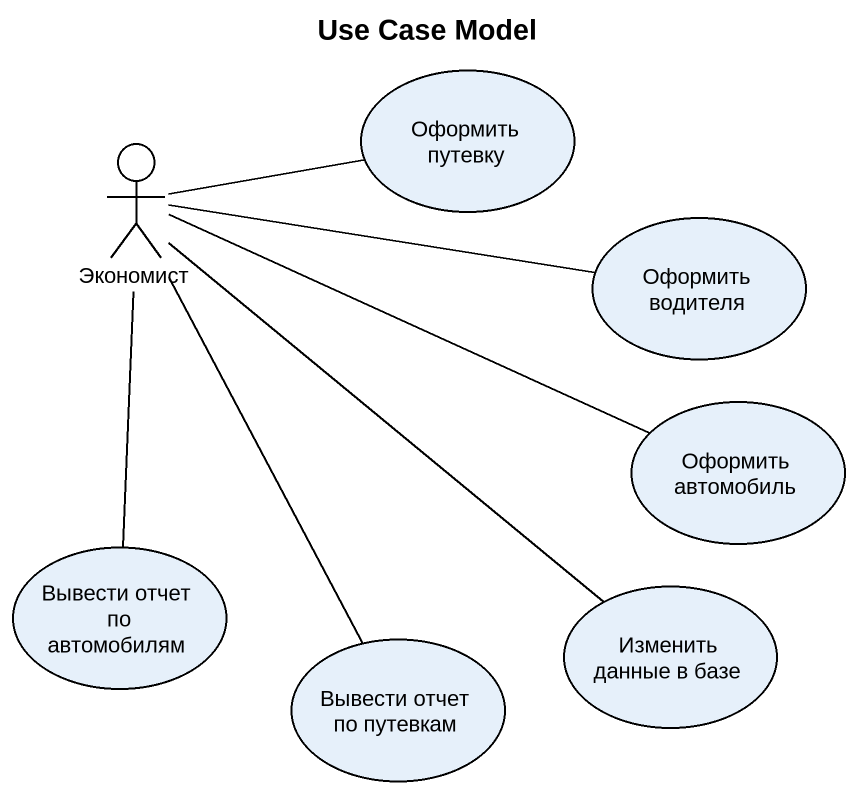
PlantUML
@startuml
title Use Case Model
usecase "Оформить путевку" as Оформить_путевку
actor Экономист
usecase "Оформить водителя" as Оформить_водителя
usecase "Оформить автомобиль" as Оформить_автомобиль
usecase "Вывести отчет по автомобилям" as Вывести_отчет_по_автомобилям
usecase "Вывести отчет по путевкам" as Вывести_отчет_по_путевкам
usecase "Изменить данные в базе" as Изменить_данные_в_базе
Экономист -right- Оформить_путевку
Экономист -right- Оформить_водителя
Экономист -right- Оформить_автомобиль
Экономист -- Вывести_отчет_по_автомобилям
Экономист -- Вывести_отчет_по_путевкам
Экономист -- Изменить_данные_в_базе
@enduml
